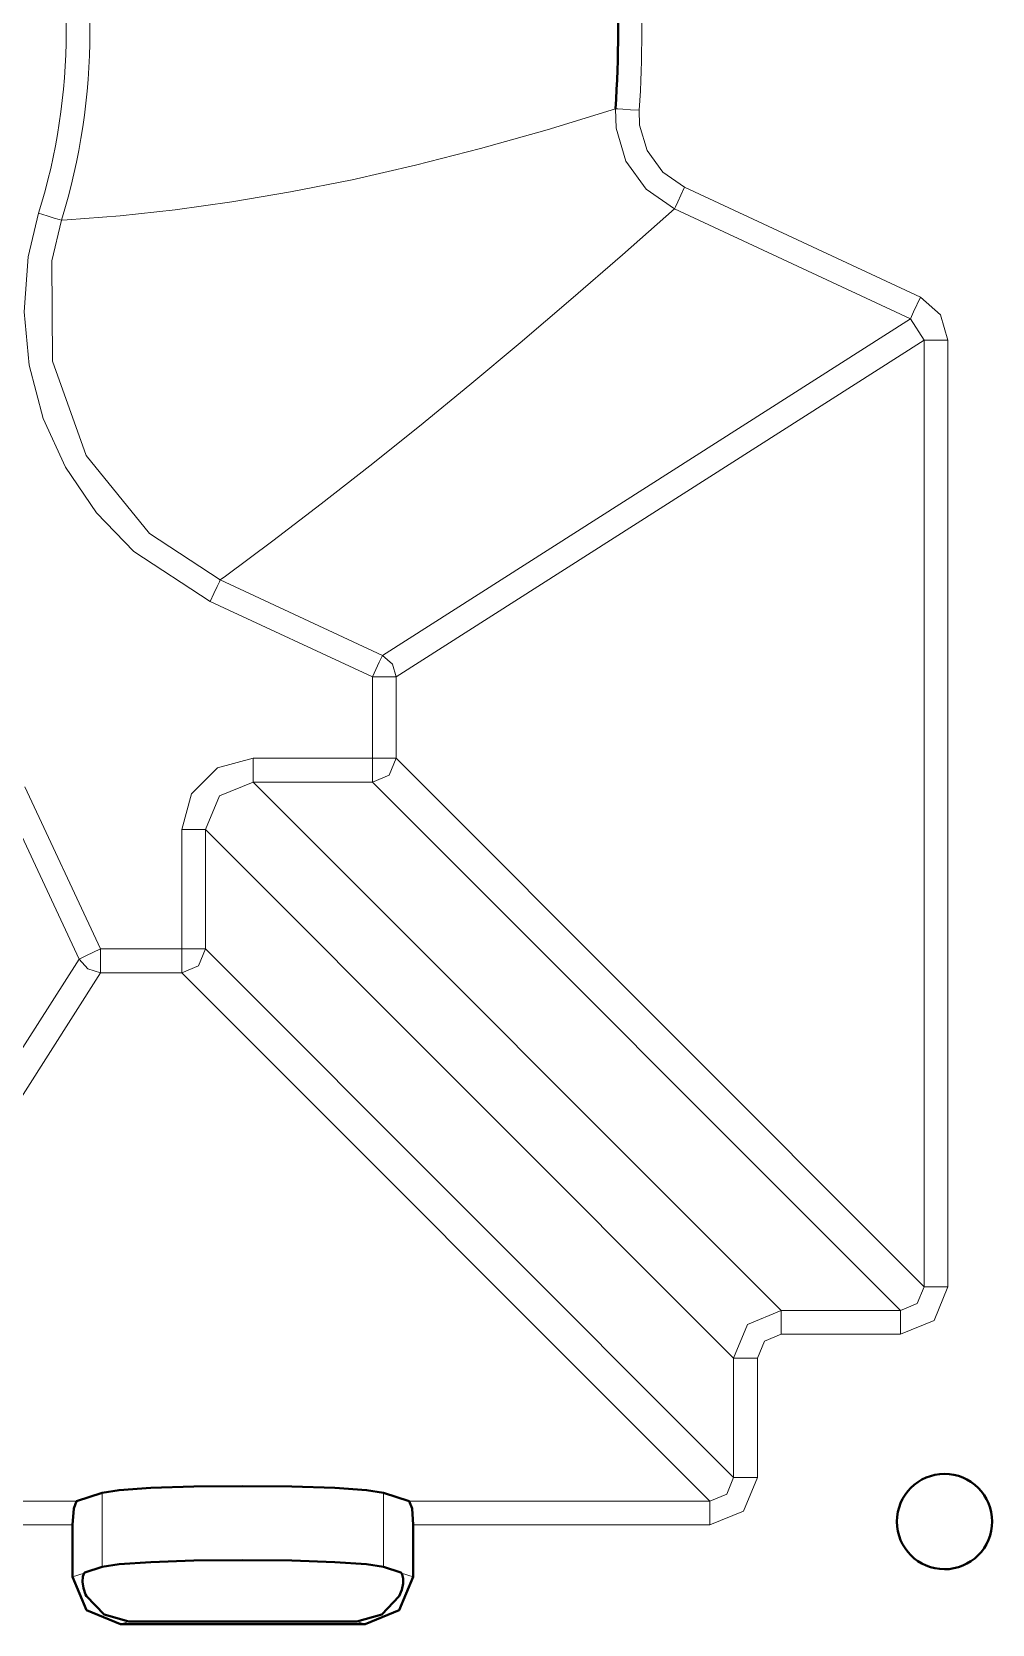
# Model space of a CAD drawing. Header units: millimetres. Extents: x 0 to 2941, y -405 to 1422.
# Drawn here: x 795.7 to 836.1, y 1136.4 to 1203.2 of the extents above; entities that cross this region are included whole.
import ezdxf

# ---------------------------------------------------------------- set-up
doc = ezdxf.new("R2010")
doc.units = ezdxf.units.MM
doc.layers.add('FINE', color=9, linetype='Continuous')
doc.layers.add('OUTLINE', color=7, linetype='Continuous')

msp = doc.modelspace()

# ---------------------------------------------------------------- linework, layer by layer
at = {"layer": 'FINE', "lineweight": 9}
for p, q in [((796.987, 1195.287), (797.236, 1195.301)), ((822.733, 1195.772), (832.637, 1191.154)), ((832.637, 1191.154), (810.465, 1177.029)), ((832.637, 1191.154), (833.213, 1190.249)), ((811.041, 1176.124), (833.213, 1190.249)), ((833.213, 1190.249), (833.213, 1150.542)), ((834.211, 1150.542), (834.211, 1190.249)), ((803.876, 1180.359), (803.661, 1180.202)), ((803.661, 1180.202), (810.465, 1177.029)), ((811.041, 1176.124), (811.041, 1172.714)), ((833.213, 1150.542), (811.041, 1172.714)), ((797.728, 1164.292), (794.555, 1171.096)), ((795.46, 1171.518), (798.633, 1164.714)), ((810.043, 1171.716), (805.038, 1171.716)), ((810.043, 1171.716), (832.215, 1149.544)), ((803.041, 1169.719), (803.041, 1164.714)), ((803.041, 1169.719), (825.213, 1147.547)), ((825.213, 1142.542), (803.041, 1164.714)), ((797.728, 1164.292), (783.603, 1142.12)), ((784.508, 1141.544), (798.633, 1163.716)), ((802.043, 1163.716), (798.633, 1163.716)), ((802.043, 1163.716), (824.215, 1141.544)), ((827.21, 1148.546), (832.215, 1148.546)), ((825.213, 1147.547), (825.213, 1142.542)), ((826.211, 1142.542), (826.211, 1147.547)), ((798.698, 1138.789), (798.698, 1141.895)), ((810.516, 1141.895), (810.516, 1138.789)), ((797.623, 1141.544), (784.508, 1141.544)), ((824.215, 1141.544), (811.591, 1141.544)), ((784.508, 1140.546), (797.457, 1140.546)), ((797.457, 1138.369), (797.941, 1138.526)), ((811.273, 1138.526), (811.758, 1138.369)), ((799.82, 1136.499), (799.467, 1136.386)), ((809.747, 1136.386), (809.394, 1136.499))]:
    msp.add_line(p, q, dxfattribs=at)
for points in [[(805.038, 1172.714), (810.043, 1172.714), (810.043, 1176.124), (803.239, 1179.297), (800.027, 1181.394), (798.466, 1183.013), (797.163, 1184.925), (796.227, 1186.969), (795.63, 1189.204), (795.423, 1191.441), (795.6, 1193.747), (796.033, 1195.583, 0.151865), (796.033, 1210.797), (795.425, 1214.585), (795.573, 1216.829), (796.112, 1219.079), (796.994, 1221.147), (798.247, 1223.091), (799.764, 1224.749), (801.589, 1226.169), (803.239, 1227.084)], [(796.987, 1195.287, 0.151862), (796.987, 1211.094)], [(821.248, 1199.9, 0.033081), (821.248, 1206.481)]]:
    msp.add_lwpolyline(points, format="xyb", dxfattribs=at)
for points in [[(820.252, 1199.966), (817.384, 1199.081), (814.582, 1198.29), (811.851, 1197.592), (809.191, 1196.986), (806.607, 1196.472), (804.145, 1196.054), (801.76, 1195.721), (799.456, 1195.471), (797.236, 1195.301)], [(821.248, 1199.9), (820.88, 1199.925), (820.563, 1199.945), (820.344, 1199.96), (820.252, 1199.966)], [(820.252, 1199.966), (820.275, 1199.155), (820.691, 1197.768), (821.542, 1196.596), (822.733, 1195.772)], [(833.059, 1192.059), (823.155, 1196.677), (822.24, 1197.31), (821.585, 1198.21), (821.266, 1199.276), (821.248, 1199.9)], [(823.155, 1196.677), (822.999, 1196.342), (822.865, 1196.055), (822.772, 1195.855), (822.733, 1195.772)], [(796.033, 1195.583), (796.386, 1195.474), (796.689, 1195.38), (796.899, 1195.314), (796.987, 1195.287)], [(796.987, 1195.287), (796.585, 1193.586), (796.613, 1189.378), (798.032, 1185.415), (800.686, 1182.144), (803.661, 1180.202)], [(803.876, 1180.359), (805.867, 1181.839), (807.889, 1183.382), (809.942, 1184.986), (812.025, 1186.652), (814.138, 1188.381), (816.243, 1190.139), (818.377, 1191.957), (820.54, 1193.834), (822.733, 1195.772)], [(833.059, 1192.059), (832.768, 1191.437), (832.637, 1191.154)], [(834.211, 1190.249), (833.899, 1191.322), (833.059, 1192.059)], [(834.211, 1190.249), (833.525, 1190.249), (833.213, 1190.249)], [(803.239, 1179.297), (803.395, 1179.632), (803.529, 1179.919), (803.622, 1180.118), (803.661, 1180.202)], [(810.043, 1176.124), (810.333, 1176.747), (810.465, 1177.029)], [(810.465, 1177.029), (810.884, 1176.66), (811.041, 1176.124)], [(810.043, 1176.124), (810.729, 1176.124), (811.041, 1176.124)], [(802.043, 1169.719), (802.444, 1171.217), (803.54, 1172.313), (805.038, 1172.714)], [(805.038, 1172.714), (805.038, 1172.028), (805.038, 1171.716)], [(810.043, 1172.714), (810.729, 1172.714), (811.041, 1172.714)], [(810.043, 1172.714), (810.043, 1172.028), (810.043, 1171.716)], [(811.041, 1172.714), (810.748, 1172.009), (810.043, 1171.716)], [(805.038, 1171.716), (803.624, 1171.133), (803.041, 1169.719)], [(832.215, 1149.544), (827.21, 1149.544), (805.038, 1171.716)], [(798.633, 1164.714), (802.043, 1164.714), (802.043, 1169.719)], [(802.043, 1169.719), (802.729, 1169.719), (803.041, 1169.719)], [(798.633, 1164.714), (798.011, 1164.424), (797.728, 1164.292)], [(798.633, 1164.714), (798.633, 1164.028), (798.633, 1163.716)], [(802.043, 1164.714), (802.043, 1164.028), (802.043, 1163.716)], [(802.043, 1164.714), (802.729, 1164.714), (803.041, 1164.714)], [(803.041, 1164.714), (802.748, 1164.009), (802.043, 1163.716)], [(798.633, 1163.716), (798.097, 1163.873), (797.728, 1164.292)], [(833.213, 1150.542), (832.922, 1149.835), (832.215, 1149.544)], [(832.215, 1148.546), (833.627, 1149.13), (834.211, 1150.542)], [(834.211, 1150.542), (833.525, 1150.542), (833.213, 1150.542)], [(827.21, 1149.544), (825.799, 1148.958), (825.213, 1147.547)], [(827.21, 1148.546), (827.21, 1149.232), (827.21, 1149.544)], [(832.215, 1148.546), (832.215, 1149.232), (832.215, 1149.544)], [(826.211, 1147.547), (826.504, 1148.253), (827.21, 1148.546)], [(826.211, 1147.547), (825.525, 1147.547), (825.213, 1147.547)], [(811.758, 1140.546), (824.215, 1140.546), (825.627, 1141.13), (826.211, 1142.542)], [(825.213, 1142.542), (824.922, 1141.835), (824.215, 1141.544)], [(826.211, 1142.542), (825.525, 1142.542), (825.213, 1142.542)], [(824.215, 1140.546), (824.215, 1141.232), (824.215, 1141.544)]]:
    msp.add_lwpolyline(points, dxfattribs=at)
at = {"layer": 'OUTLINE', "lineweight": 40}
for p, q in [((797.623, 1141.544), (798.698, 1141.895)), ((810.516, 1141.895), (811.591, 1141.544)), ((797.457, 1140.546), (797.457, 1138.369)), ((811.758, 1138.369), (811.758, 1140.546)), ((797.976, 1138.556), (797.941, 1138.526)), ((810.516, 1138.789), (811.239, 1138.556)), ((811.273, 1138.526), (811.239, 1138.556)), ((799.467, 1136.386), (809.747, 1136.386)), ((809.394, 1136.499), (799.82, 1136.499))]:
    msp.add_line(p, q, dxfattribs=at)
msp.add_lwpolyline([(820.252, 1199.966, 0.033094), (820.252, 1206.415)], format="xyb", dxfattribs=at)
msp.add_lwpolyline([(832.067, 1140.69, 0.414201), (834.067, 1138.69, 0.414226), (836.067, 1140.69, 0.414226), (834.067, 1142.69, 0.414201)], format="xyb", close=True, dxfattribs=at)
for points in [[(798.698, 1141.895), (799.411, 1142.008), (800.75, 1142.1), (802.555, 1142.16), (804.607, 1142.181), (806.659, 1142.16), (808.464, 1142.1), (809.803, 1142.008), (810.516, 1141.895)], [(797.457, 1140.546), (797.505, 1141.232), (797.623, 1141.544)], [(811.591, 1141.544), (811.709, 1141.232), (811.758, 1140.546)], [(797.976, 1138.556), (798.698, 1138.789), (799.411, 1138.9), (800.75, 1138.991), (802.555, 1139.05), (804.607, 1139.071), (806.659, 1139.05), (808.464, 1138.991), (809.803, 1138.9), (810.516, 1138.789)], [(799.467, 1136.386), (798.044, 1136.966), (797.457, 1138.369)], [(797.941, 1138.526), (797.892, 1138.391), (797.873, 1138.164), (797.911, 1137.892), (798.004, 1137.63), (798.04, 1137.558)], [(811.758, 1138.369), (811.17, 1136.966), (809.747, 1136.386)], [(811.174, 1137.558), (811.285, 1137.827), (811.337, 1138.092), (811.336, 1138.306), (811.301, 1138.468), (811.273, 1138.526)], [(799.82, 1136.499), (798.779, 1136.784), (798.04, 1137.558)], [(811.174, 1137.558), (810.435, 1136.784), (809.394, 1136.499)]]:
    msp.add_lwpolyline(points, dxfattribs=at)

doc.saveas('drawing.dxf')
